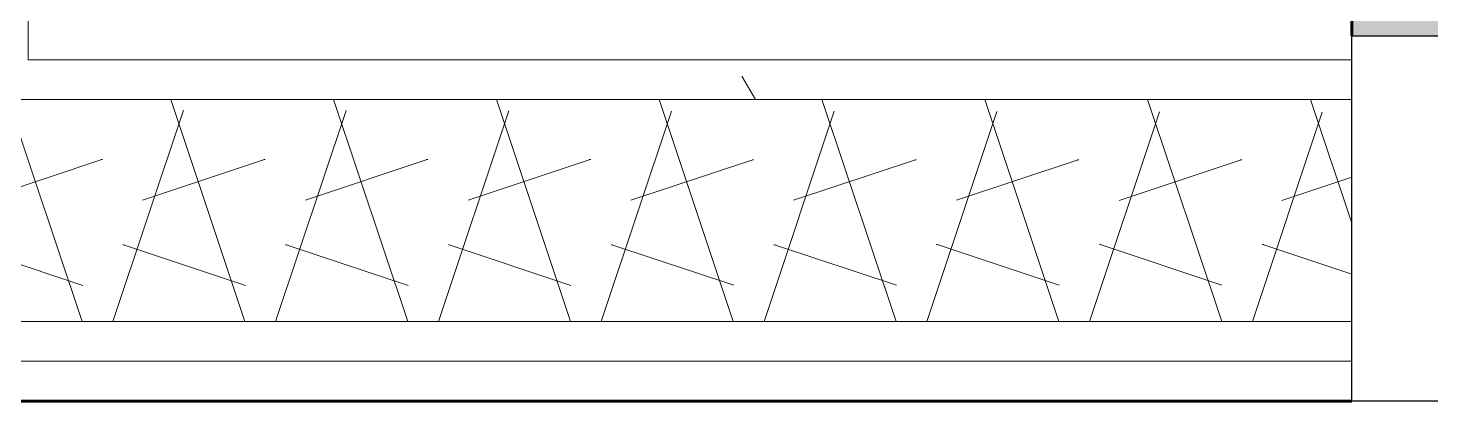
# Model space of a CAD drawing. Header units: inches. Extents: x -4061 to -1937, y 9836 to 11171.
# Drawn here: x -3201.95 to -3179.88, y 10355.19 to 10361.06 of the extents above; entities that cross this region are included whole.
import ezdxf

# ---------------------------------------------------------------- set-up
doc = ezdxf.new("R2010")
doc.units = ezdxf.units.IN
doc.header["$MEASUREMENT"] = 0
for name, color, linetype, lineweight in [('A-DOOR', 31, 'Continuous', 18), ('A-DOOR-FRAM', 31, 'Continuous', 30), ('A-WALL', 113, 'Continuous', 18), ('A-WALL-PATT-6', 111, 'Continuous', 9), ('I-WALL-1', 2, 'Continuous', 5), ('I-WALL-2', 2, 'Continuous', 60)]:
    doc.layers.add(name, color=color, linetype=linetype, lineweight=lineweight)

# ---------------------------------------------------------------- blocks, each defined once
blk = doc.blocks.new('HOLLOW METAL - UNIT DOOR-1960771-ENLARGED RCP - 1ST FLOOR PLAN - WEST')
at = {"layer": 'A-DOOR-FRAM'}
for p, q in [((-20, 2.5), (-18, 2.5)), ((-20, -3.25), (-20, 2.5)), ((-18, -3.25), (-20, -3.25))]:
    blk.add_line(p, q, dxfattribs=at)

msp = doc.modelspace()

# ---------------------------------------------------------------- hatches: boundary and pattern name
at = {"layer": 'A-WALL-PATT-6'}
h = msp.add_hatch(dxfattribs=at)
h.set_pattern_fill('FP_1', color=256, style=0, pattern_type=2)
h.set_pattern_definition([(0, (0, -1152), (20.48, 5.12), [0.845, -14.515, 0.845, -14.515, -81.92]), (0, (0, -1152), (20.48, 5.12), [-30.72, 0.845, -29.875, 0.845, -14.515, -35.84]), (0, (0, -1152), (20.48, 5.12), [-76.8, 0.845, -9.395, 0.845, -24.755]), (120, (7.68, -1149.44), (-14.67405, 15.1762003), [0.845, -14.515, 0.845, -14.515, -81.92]), (120, (7.68, -1149.44), (-14.67405, 15.1762003), [-30.72, 0.845, -29.875, 0.845, -14.515, -35.84]), (120, (7.68, -1149.44), (-14.67405, 15.1762003), [-76.8, 0.845, -9.395, 0.845, -24.755]), (240, (10.24, -1139.2), (-5.80595, -20.2962003), [0.845, -14.515, 0.845, -14.515, -81.92]), (240, (10.24, -1139.2), (-5.80595, -20.2962003), [-30.72, 0.845, -29.875, 0.845, -14.515, -35.84]), (240, (10.24, -1139.2), (-5.80595, -20.2962003), [-76.8, 0.845, -9.395, 0.845, -24.755])])
h.paths.add_polyline_path([(-3201.324, 10359.939), (-3181.124, 10359.939), (-3181.124, 10360.564), (-3201.949, 10360.564), (-3201.949, 10359.939)], flags=0)
h.paths.add_polyline_path([(-3141.124, 10359.939), (-3139.499, 10359.939), (-3139.499, 10360.564), (-3141.124, 10360.564)], flags=0)
h = msp.add_hatch(dxfattribs=at)
h.set_pattern_fill('FP_10', color=256, style=0, pattern_type=2)
h.set_pattern_definition([(161.57, (0.32, -1151.68), (-2.560496185, -0.000537386), [0, -18.214, 2.022, 0]), (18.43, (-0.32, -1151.68), (-2.560496185, 0.000537386), [0, -18.214, 2.022, 0]), (108.43, (0.32, -1151.68), (1.27922091, -6.400876726), [6.07, -14.166]), (71.57, (-0.32, -1151.68), (1.27922091, 6.400876726), [6.07, -14.166])])
h.paths.add_polyline_path([(-3202.574, 10356.439), (-3181.124, 10356.439), (-3181.124, 10359.939), (-3202.574, 10359.939), (-3202.574, 10359.769)], flags=0)
h.paths.add_polyline_path([(-3138.874, 10356.439), (-3138.874, 10359.939), (-3141.124, 10359.939), (-3141.124, 10356.439), (-3139.499, 10356.439)], flags=0)
at = {"layer": 'I-WALL-1'}
msp.add_hatch(color=256, dxfattribs=at).paths.add_polyline_path([(-3179.124, 10355.189), (-3143.124, 10355.189), (-3143.124, 10357.127), (-3143.749, 10357.127), (-3143.749, 10359.002), (-3143.124, 10359.002), (-3143.124, 10360.939), (-3141.124, 10360.939), (-3141.124, 10361.189), (-3181.124, 10361.189), (-3181.124, 10360.939), (-3179.124, 10360.939), (-3179.124, 10359.002), (-3178.499, 10359.002), (-3178.499, 10357.127), (-3179.124, 10357.127), (-3179.124, 10355.814)], flags=0)

# ---------------------------------------------------------------- linework, layer by layer
at = {"layer": 'A-WALL'}
for p, q in [((-3201.949, 10360.564), (-3201.949, 10382.164)), ((-3201.949, 10360.564), (-3181.124, 10360.564)), ((-3202.574, 10359.939), (-3181.124, 10359.939)), ((-3206.074, 10356.439), (-3181.124, 10356.439)), ((-3206.699, 10355.814), (-3181.124, 10355.814))]:
    msp.add_line(p, q, dxfattribs=at)
at = {"layer": 'I-WALL-2'}
for p, q in [((-3181.124, 10361.189), (-3181.124, 10360.939)), ((-3181.124, 10355.189), (-3207.324, 10355.189))]:
    msp.add_line(p, q, dxfattribs=at)

# ---------------------------------------------------------------- block references
at = {"layer": 'A-DOOR'}
msp.add_blockref('HOLLOW METAL - UNIT DOOR-1960771-ENLARGED RCP - 1ST FLOOR PLAN - WEST', (-3161.124, 10358.439), dxfattribs=at)

doc.saveas('drawing.dxf')
